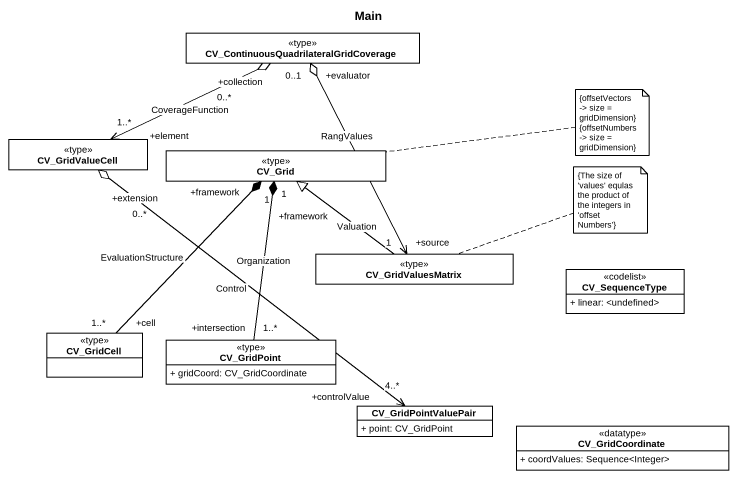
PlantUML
@startuml
title Main
hide circle
hide empty members
skinparam classAttributeIconSize 0
class "CV_ContinuousQuadrilateralGridCoverage" as CV_ContinuousQuadrilateralGr <<type>>
class CV_GridValueCell <<type>>
class CV_Grid <<type>>
class CV_GridValuesMatrix <<type>>
class CV_SequenceType <<codelist>> {
  + linear: <undefined>
}
class CV_GridCell <<type>>
class CV_GridPoint <<type>> {
  + gridCoord: CV_GridCoordinate
}
class CV_GridPointValuePair {
  + point: CV_GridPoint
}
class CV_GridCoordinate <<datatype>> {
  + coordValues: Sequence<Integer>
}
CV_GridValueCell "+element\n1..*" <-right-o "+collection\n0..*" CV_ContinuousQuadrilateralGr : CoverageFunction
CV_GridValuesMatrix "+source\n1" <-up-o "+evaluator\n0..1" CV_ContinuousQuadrilateralGr : RangValues
CV_GridValuesMatrix -up-|> CV_Grid : Valuation
CV_GridCell "+cell\n1..*" -up-* "+framework\n1" CV_Grid : EvaluationStructure
CV_GridPoint "+intersection\n1..*" -up-* "+framework\n1" CV_Grid : Organization
CV_GridPointValuePair "+controlValue\n4..*" <-up-o "+extension\n0..*" CV_GridValueCell : Control
note right of CV_Grid
  {offsetVectors -> size = gridDimension}
  {offsetNumbers -> size = gridDimension}
end note
note right of CV_GridValuesMatrix : {The size of 'values' equlas the product of the integers in 'offsetNumbers'}
@enduml
